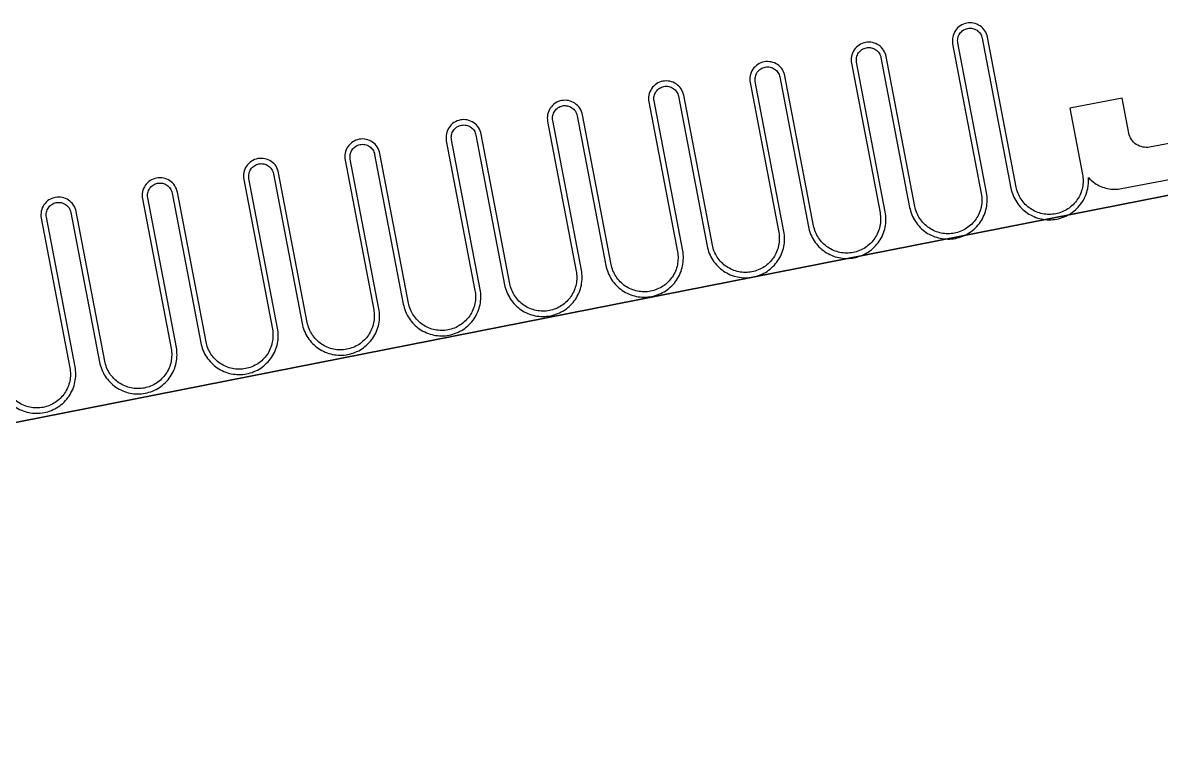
# Model space of a CAD drawing. Header units: millimetres. Extents: x -605 to 8012, y -2292 to 5879.
# Drawn here: x 818.7 to 979.1, y 1757 to 1860 of the extents above; entities that cross this region are included whole.
import ezdxf

# ---------------------------------------------------------------- set-up
doc = ezdxf.new("R2010")
doc.units = ezdxf.units.MM
doc.header["$LTSCALE"] = 5
doc.layers.get('0').update_dxf_attribs({"lineweight": 25})
doc.layers.add('Arestas Visíveis', color=7, linetype='Continuous', lineweight=35)

msp = doc.modelspace()

# ---------------------------------------------------------------- linework, layer by layer
for p, q in [((1066.83674, 1859.54418), (977.45661, 1842.45053)), ((954.47944, 1836.03209), (950.44307, 1857.13768)), ((953.88076, 1857.79513), (957.91861, 1836.68184)), ((958.65526, 1836.82272), (954.61741, 1857.93601)), ((949.70642, 1856.9968), (953.74279, 1835.89121)), ((935.44114, 1854.26862), (939.47752, 1833.16302)), ((940.21417, 1833.3039), (936.17779, 1854.4095)), ((939.61549, 1855.06695), (943.65187, 1833.96135)), ((944.38851, 1834.10223), (940.35214, 1855.20783)), ((973.48483, 1836.60032), (1067.77595, 1854.63318)), ((925.35022, 1852.33876), (929.38659, 1831.23317)), ((930.12324, 1831.37405), (926.08687, 1852.47964)), ((921.17587, 1851.54043), (925.21224, 1830.43484)), ((925.94889, 1830.57572), (921.91252, 1851.68131)), ((911.08494, 1849.61057), (915.12132, 1828.50498)), ((915.85797, 1828.64586), (911.82159, 1849.75145)), ((973.59229, 1849.34741), (966.2258, 1847.9386)), ((974.53151, 1844.43642), (973.59229, 1849.34741)), ((906.9106, 1848.81224), (910.94697, 1827.70665)), ((911.68362, 1827.84753), (907.64725, 1848.95312)), ((966.2258, 1847.9386), (968.00954, 1838.6117)), ((892.64532, 1846.08406), (896.6817, 1824.97846)), ((897.41835, 1825.11934), (893.38197, 1846.22494)), ((896.81967, 1846.88239), (900.85604, 1825.77679)), ((901.59269, 1825.91767), (897.55632, 1847.02327)), ((887.32742, 1823.18949), (883.29104, 1844.29508)), ((878.38005, 1843.35587), (882.41642, 1822.25028)), ((883.15307, 1822.39116), (879.1167, 1843.49675)), ((882.55439, 1844.1542), (886.59077, 1823.04861)), ((868.28912, 1841.42601), (872.3255, 1820.32042)), ((873.06215, 1820.4613), (869.02577, 1841.56689)), ((864.11477, 1840.62768), (868.15115, 1819.52209)), ((868.8878, 1819.66297), (864.85142, 1840.76856)), ((849.8495, 1837.8995), (853.88588, 1816.7939)), ((854.62252, 1816.93478), (850.58615, 1838.04038)), ((854.02385, 1838.69783), (858.06022, 1817.59223)), ((858.79687, 1817.73311), (854.7605, 1838.83871)), ((835.58423, 1835.17131), (839.6206, 1814.06572)), ((840.35725, 1814.2066), (836.32088, 1835.31219)), ((839.75857, 1835.96964), (843.79495, 1814.86405)), ((844.5316, 1815.00493), (840.49522, 1836.11052)), ((825.4933, 1833.24145), (829.52967, 1812.13586)), ((830.26632, 1812.27674), (826.22995, 1833.38233)), ((821.31895, 1832.44312), (825.35533, 1811.33753)), ((826.09198, 1811.47841), (822.0556, 1832.584))]:
    msp.add_line(p, q)
for points, knots in [([(954.61741, 1857.93601), (954.55946, 1858.23906), (954.4203, 1858.58215), (954.08128, 1859.09774), (953.82142, 1859.36147), (953.31089, 1859.70807), (952.96989, 1859.85228), (952.36558, 1859.97713), (951.99535, 1859.97986), (951.69231, 1859.92191), (951.38927, 1859.86395), (951.04617, 1859.7248), (950.53058, 1859.38577), (950.26686, 1859.12591), (949.92025, 1858.61538), (949.77605, 1858.27438), (949.6512, 1857.67007), (949.64846, 1857.29984), (949.70642, 1856.9968)], [0.2221444022, 0.2221444022, 0.2221444022, 0.2221444022, 0.2406564375, 0.2406564375, 0.2591684717, 0.2591684717, 0.2776805044, 0.2776805044, 0.2961925361, 0.2961925361, 0.2961925361, 0.3147045678, 0.3147045678, 0.3332166006, 0.3332166006, 0.3517286347, 0.3517286347, 0.37024067, 0.37024067, 0.37024067, 0.37024067]), ([(950.44307, 1857.13768), (950.4025, 1857.34981), (950.40441, 1857.60897), (950.49181, 1858.03199), (950.59275, 1858.27069), (950.83537, 1858.62806), (951.01998, 1858.80996), (951.3809, 1859.04728), (951.62106, 1859.14469), (951.83319, 1859.18526), (952.04532, 1859.22583), (952.30448, 1859.22391), (952.7275, 1859.13652), (952.9662, 1859.03557), (953.32357, 1858.79295), (953.50547, 1858.60834), (953.74279, 1858.24743), (953.8402, 1858.00726), (953.88076, 1857.79513)], [0.1555010815, 0.1555010815, 0.1555010815, 0.1555010815, 0.1684595062, 0.1684595062, 0.1814179302, 0.1814179302, 0.1943763531, 0.1943763531, 0.2073347753, 0.2073347753, 0.2073347753, 0.2202931975, 0.2202931975, 0.2332516204, 0.2332516204, 0.2462100443, 0.2462100443, 0.259168469, 0.259168469, 0.259168469, 0.259168469]), ([(940.35214, 1855.20783), (940.29418, 1855.51087), (940.15503, 1855.85396), (939.816, 1856.36955), (939.55614, 1856.63328), (939.04562, 1856.97988), (938.70461, 1857.12409), (938.10031, 1857.24894), (937.73008, 1857.25168), (937.42704, 1857.19372), (937.12399, 1857.13576), (936.7809, 1856.99661), (936.26531, 1856.65758), (936.00158, 1856.39772), (935.65498, 1855.8872), (935.51077, 1855.54619), (935.38592, 1854.94189), (935.38319, 1854.57166), (935.44114, 1854.26862)], [0.2221444022, 0.2221444022, 0.2221444022, 0.2221444022, 0.2406564375, 0.2406564375, 0.2591684717, 0.2591684717, 0.2776805044, 0.2776805044, 0.2961925361, 0.2961925361, 0.2961925361, 0.3147045678, 0.3147045678, 0.3332166006, 0.3332166006, 0.3517286347, 0.3517286347, 0.37024067, 0.37024067, 0.37024067, 0.37024067]), ([(936.17779, 1854.4095), (936.13722, 1854.62163), (936.13914, 1854.88079), (936.22653, 1855.3038), (936.32748, 1855.5425), (936.5701, 1855.89987), (936.75471, 1856.08177), (937.11562, 1856.31909), (937.35579, 1856.4165), (937.56792, 1856.45707), (937.78005, 1856.49764), (938.03921, 1856.49573), (938.46222, 1856.40833), (938.70092, 1856.30739), (939.05829, 1856.06476), (939.24019, 1855.88015), (939.47751, 1855.51924), (939.57492, 1855.27907), (939.61549, 1855.06695)], [0.1555010815, 0.1555010815, 0.1555010815, 0.1555010815, 0.1684595062, 0.1684595062, 0.1814179302, 0.1814179302, 0.1943763531, 0.1943763531, 0.2073347753, 0.2073347753, 0.2073347753, 0.2202931975, 0.2202931975, 0.2332516204, 0.2332516204, 0.2462100443, 0.2462100443, 0.259168469, 0.259168469, 0.259168469, 0.259168469]), ([(926.08687, 1852.47964), (926.02891, 1852.78268), (925.88975, 1853.12578), (925.55073, 1853.64137), (925.29087, 1853.90509), (924.78034, 1854.2517), (924.43934, 1854.3959), (923.83503, 1854.52075), (923.4648, 1854.52349), (923.16176, 1854.46553), (922.85872, 1854.40758), (922.51563, 1854.26842), (922.00003, 1853.9294), (921.73631, 1853.66954), (921.3897, 1853.15901), (921.2455, 1852.81801), (921.12065, 1852.2137), (921.11791, 1851.84347), (921.17587, 1851.54043)], [0.2221444022, 0.2221444022, 0.2221444022, 0.2221444022, 0.2406564375, 0.2406564375, 0.2591684717, 0.2591684717, 0.2776805044, 0.2776805044, 0.2961925361, 0.2961925361, 0.2961925361, 0.3147045678, 0.3147045678, 0.3332166006, 0.3332166006, 0.3517286347, 0.3517286347, 0.37024067, 0.37024067, 0.37024067, 0.37024067]), ([(921.91252, 1851.68131), (921.87195, 1851.89344), (921.87386, 1852.1526), (921.96126, 1852.57562), (922.0622, 1852.81432), (922.30483, 1853.17169), (922.48943, 1853.35359), (922.85035, 1853.59091), (923.09051, 1853.68831), (923.30264, 1853.72888), (923.51477, 1853.76945), (923.77393, 1853.76754), (924.19695, 1853.68014), (924.43565, 1853.5792), (924.79302, 1853.33658), (924.97492, 1853.15197), (925.21224, 1852.79105), (925.30965, 1852.55089), (925.35022, 1852.33876)], [0.1555010815, 0.1555010815, 0.1555010815, 0.1555010815, 0.1684595062, 0.1684595062, 0.1814179302, 0.1814179302, 0.1943763531, 0.1943763531, 0.2073347753, 0.2073347753, 0.2073347753, 0.2202931975, 0.2202931975, 0.2332516204, 0.2332516204, 0.2462100443, 0.2462100443, 0.259168469, 0.259168469, 0.259168469, 0.259168469]), ([(911.82159, 1849.75145), (911.76364, 1850.0545), (911.62448, 1850.39759), (911.28545, 1850.91318), (911.0256, 1851.17691), (910.51507, 1851.52351), (910.17407, 1851.66772), (909.56976, 1851.79257), (909.19953, 1851.7953), (908.89649, 1851.73735), (908.59345, 1851.67939), (908.25035, 1851.54024), (907.73476, 1851.20121), (907.47103, 1850.94135), (907.12443, 1850.43082), (906.98022, 1850.08982), (906.85537, 1849.48551), (906.85264, 1849.11528), (906.9106, 1848.81224)], [0.2221444022, 0.2221444022, 0.2221444022, 0.2221444022, 0.2406564375, 0.2406564375, 0.2591684717, 0.2591684717, 0.2776805044, 0.2776805044, 0.2961925361, 0.2961925361, 0.2961925361, 0.3147045678, 0.3147045678, 0.3332166006, 0.3332166006, 0.3517286347, 0.3517286347, 0.37024067, 0.37024067, 0.37024067, 0.37024067]), ([(907.64725, 1848.95312), (907.60668, 1849.16525), (907.60859, 1849.42441), (907.69598, 1849.84743), (907.79693, 1850.08613), (908.03955, 1850.4435), (908.22416, 1850.6254), (908.58507, 1850.86272), (908.82524, 1850.96013), (909.03737, 1851.0007), (909.2495, 1851.04127), (909.50866, 1851.03935), (909.93167, 1850.95196), (910.17038, 1850.85101), (910.52774, 1850.60839), (910.70965, 1850.42378), (910.94696, 1850.06287), (911.04437, 1849.8227), (911.08494, 1849.61057)], [0.1555010815, 0.1555010815, 0.1555010815, 0.1555010815, 0.1684595062, 0.1684595062, 0.1814179302, 0.1814179302, 0.1943763531, 0.1943763531, 0.2073347753, 0.2073347753, 0.2073347753, 0.2202931975, 0.2202931975, 0.2332516204, 0.2332516204, 0.2462100443, 0.2462100443, 0.259168469, 0.259168469, 0.259168469, 0.259168469]), ([(897.55632, 1847.02327), (897.49836, 1847.32631), (897.35921, 1847.6694), (897.02018, 1848.18499), (896.76032, 1848.44872), (896.24979, 1848.79532), (895.90879, 1848.93953), (895.30449, 1849.06438), (894.93426, 1849.06712), (894.63121, 1849.00916), (894.32817, 1848.9512), (893.98508, 1848.81205), (893.46949, 1848.47302), (893.20576, 1848.21316), (892.85916, 1847.70264), (892.71495, 1847.36163), (892.5901, 1846.75733), (892.58737, 1846.3871), (892.64532, 1846.08406)], [0.2221444022, 0.2221444022, 0.2221444022, 0.2221444022, 0.2406564375, 0.2406564375, 0.2591684717, 0.2591684717, 0.2776805044, 0.2776805044, 0.2961925361, 0.2961925361, 0.2961925361, 0.3147045678, 0.3147045678, 0.3332166006, 0.3332166006, 0.3517286347, 0.3517286347, 0.37024067, 0.37024067, 0.37024067, 0.37024067]), ([(893.38197, 1846.22494), (893.3414, 1846.43707), (893.34332, 1846.69623), (893.43071, 1847.11924), (893.53166, 1847.35794), (893.77428, 1847.71531), (893.95889, 1847.89721), (894.3198, 1848.13453), (894.55997, 1848.23194), (894.7721, 1848.27251), (894.98422, 1848.31308), (895.24339, 1848.31117), (895.6664, 1848.22377), (895.9051, 1848.12283), (896.26247, 1847.8802), (896.44437, 1847.69559), (896.68169, 1847.33468), (896.7791, 1847.09451), (896.81967, 1846.88239)], [0.1555010815, 0.1555010815, 0.1555010815, 0.1555010815, 0.1684595059, 0.1684595059, 0.1814179294, 0.1814179294, 0.1943763527, 0.1943763527, 0.2073347753, 0.2073347753, 0.2073347753, 0.2202931975, 0.2202931975, 0.2332516204, 0.2332516204, 0.2462100443, 0.2462100443, 0.259168469, 0.259168469, 0.259168469, 0.259168469]), ([(883.29104, 1844.29508), (883.23309, 1844.59812), (883.09393, 1844.94122), (882.75491, 1845.45681), (882.49505, 1845.72053), (881.98452, 1846.06714), (881.64352, 1846.21134), (881.03921, 1846.33619), (880.66898, 1846.33893), (880.36594, 1846.28097), (880.0629, 1846.22302), (879.7198, 1846.08386), (879.20421, 1845.74484), (878.94049, 1845.48498), (878.59388, 1844.97445), (878.44968, 1844.63345), (878.32483, 1844.02914), (878.32209, 1843.65891), (878.38005, 1843.35587)], [0.2221444022, 0.2221444022, 0.2221444022, 0.2221444022, 0.2406564375, 0.2406564375, 0.2591684717, 0.2591684717, 0.2776805044, 0.2776805044, 0.2961925361, 0.2961925361, 0.2961925361, 0.3147045678, 0.3147045678, 0.3332166006, 0.3332166006, 0.3517286347, 0.3517286347, 0.37024067, 0.37024067, 0.37024067, 0.37024067]), ([(879.1167, 1843.49675), (879.07613, 1843.70888), (879.07804, 1843.96804), (879.16544, 1844.39106), (879.26638, 1844.62976), (879.509, 1844.98713), (879.69361, 1845.16903), (880.05453, 1845.40635), (880.29469, 1845.50375), (880.50682, 1845.54432), (880.71895, 1845.58489), (880.97811, 1845.58298), (881.40113, 1845.49558), (881.63983, 1845.39464), (881.9972, 1845.15202), (882.1791, 1844.96741), (882.41642, 1844.60649), (882.51383, 1844.36633), (882.55439, 1844.1542)], [0.1555010815, 0.1555010815, 0.1555010815, 0.1555010815, 0.1684595062, 0.1684595062, 0.1814179302, 0.1814179302, 0.1943763531, 0.1943763531, 0.2073347753, 0.2073347753, 0.2073347753, 0.2202931975, 0.2202931975, 0.2332516204, 0.2332516204, 0.2462100443, 0.2462100443, 0.259168469, 0.259168469, 0.259168469, 0.259168469]), ([(977.45661, 1842.45053), (977.15357, 1842.39257), (976.78334, 1842.3953), (976.17903, 1842.52015), (975.83803, 1842.66436), (975.3275, 1843.01096), (975.06764, 1843.27469), (974.72862, 1843.79028), (974.58946, 1844.13338), (974.53151, 1844.43642)], [0.14809627296, 0.14809627296, 0.14809627296, 0.14809627296, 0.16660830418, 0.16660830418, 0.1851203373, 0.1851203373, 0.20363237263, 0.20363237263, 0.22214440966, 0.22214440966, 0.22214440966, 0.22214440966]), ([(869.02577, 1841.56689), (868.96781, 1841.86994), (868.82866, 1842.21303), (868.48963, 1842.72862), (868.22977, 1842.99235), (867.71925, 1843.33895), (867.37824, 1843.48316), (866.77394, 1843.60801), (866.40371, 1843.61074), (866.10067, 1843.55279), (865.79762, 1843.49483), (865.45453, 1843.35568), (864.93894, 1843.01665), (864.67521, 1842.75679), (864.32861, 1842.24626), (864.1844, 1841.90526), (864.05955, 1841.30095), (864.05682, 1840.93072), (864.11477, 1840.62768)], [0.2221444022, 0.2221444022, 0.2221444022, 0.2221444022, 0.2406564375, 0.2406564375, 0.2591684717, 0.2591684717, 0.2776805044, 0.2776805044, 0.2961925361, 0.2961925361, 0.2961925361, 0.3147045678, 0.3147045678, 0.3332166006, 0.3332166006, 0.3517286347, 0.3517286347, 0.37024067, 0.37024067, 0.37024067, 0.37024067]), ([(864.85142, 1840.76856), (864.81085, 1840.98069), (864.81277, 1841.23985), (864.90016, 1841.66287), (865.00111, 1841.90157), (865.24373, 1842.25894), (865.42834, 1842.44084), (865.78925, 1842.67816), (866.02942, 1842.77557), (866.24155, 1842.81614), (866.45368, 1842.85671), (866.71284, 1842.85479), (867.13585, 1842.7674), (867.37455, 1842.66645), (867.73192, 1842.42383), (867.91382, 1842.23922), (868.15114, 1841.87831), (868.24855, 1841.63814), (868.28912, 1841.42601)], [0.1555010815, 0.1555010815, 0.1555010815, 0.1555010815, 0.1684595062, 0.1684595062, 0.1814179302, 0.1814179302, 0.1943763531, 0.1943763531, 0.2073347753, 0.2073347753, 0.2073347753, 0.2202931975, 0.2202931975, 0.2332516204, 0.2332516204, 0.2462100443, 0.2462100443, 0.259168469, 0.259168469, 0.259168469, 0.259168469]), ([(854.7605, 1838.83871), (854.70254, 1839.14175), (854.56339, 1839.48484), (854.22436, 1840.00043), (853.9645, 1840.26416), (853.45397, 1840.61076), (853.11297, 1840.75497), (852.50866, 1840.87982), (852.13843, 1840.88256), (851.83539, 1840.8246), (851.53235, 1840.76664), (851.18926, 1840.62749), (850.67366, 1840.28846), (850.40994, 1840.0286), (850.06334, 1839.51808), (849.91913, 1839.17707), (849.79428, 1838.57277), (849.79154, 1838.20254), (849.8495, 1837.8995)], [0.2221444022, 0.2221444022, 0.2221444022, 0.2221444022, 0.2406564375, 0.2406564375, 0.2591684717, 0.2591684717, 0.2776805044, 0.2776805044, 0.2961925361, 0.2961925361, 0.2961925361, 0.3147045678, 0.3147045678, 0.3332166006, 0.3332166006, 0.3517286347, 0.3517286347, 0.37024067, 0.37024067, 0.37024067, 0.37024067]), ([(850.58615, 1838.04038), (850.54558, 1838.25251), (850.54749, 1838.51167), (850.63489, 1838.93468), (850.73583, 1839.17338), (850.97846, 1839.53075), (851.16306, 1839.71265), (851.52398, 1839.94997), (851.76414, 1840.04738), (851.97627, 1840.08795), (852.1884, 1840.12852), (852.44756, 1840.12661), (852.87058, 1840.03921), (853.10928, 1839.93827), (853.46665, 1839.69564), (853.64855, 1839.51103), (853.88587, 1839.15012), (853.98328, 1838.90995), (854.02385, 1838.69783)], [0.1555010815, 0.1555010815, 0.1555010815, 0.1555010815, 0.1684595062, 0.1684595062, 0.1814179302, 0.1814179302, 0.1943763531, 0.1943763531, 0.2073347753, 0.2073347753, 0.2073347753, 0.2202931975, 0.2202931975, 0.2332516204, 0.2332516204, 0.2462100443, 0.2462100443, 0.259168469, 0.259168469, 0.259168469, 0.259168469]), ([(840.49522, 1836.11052), (840.43727, 1836.41356), (840.29811, 1836.75666), (839.95908, 1837.27225), (839.69923, 1837.53597), (839.1887, 1837.88258), (838.8477, 1838.02678), (838.24339, 1838.15163), (837.87316, 1838.15437), (837.57012, 1838.09641), (837.26708, 1838.03846), (836.92398, 1837.8993), (836.40839, 1837.56028), (836.14467, 1837.30042), (835.79806, 1836.78989), (835.65385, 1836.44889), (835.529, 1835.84458), (835.52627, 1835.47435), (835.58423, 1835.17131)], [0.2221444022, 0.2221444022, 0.2221444022, 0.2221444022, 0.2406564375, 0.2406564375, 0.2591684717, 0.2591684717, 0.2776805044, 0.2776805044, 0.2961925361, 0.2961925361, 0.2961925361, 0.3147045678, 0.3147045678, 0.3332166006, 0.3332166006, 0.3517286347, 0.3517286347, 0.37024067, 0.37024067, 0.37024067, 0.37024067]), ([(957.91861, 1836.68184), (958.04639, 1836.01371), (958.35319, 1835.25727), (959.10067, 1834.12051), (959.67359, 1833.53906), (960.79919, 1832.77488), (961.55101, 1832.45694), (962.88336, 1832.18167), (963.69963, 1832.17564), (965.0359, 1832.4312), (965.79235, 1832.73801), (966.9291, 1833.48548), (967.51055, 1834.05841), (968.27473, 1835.184), (968.59267, 1835.93583), (968.82984, 1837.08379), (968.86901, 1837.64474), (968.82564, 1838.17038)], [0.1632585114, 0.1632585114, 0.1632585114, 0.1632585114, 0.2040731471, 0.2040731471, 0.2448877788, 0.2448877788, 0.2857024048, 0.2857024048, 0.3265170254, 0.3265170254, 0.367331646, 0.367331646, 0.4081462719, 0.4081462719, 0.4489609036, 0.4489609036, 0.4784788689, 0.4784788689, 0.4784788689, 0.4784788689]), ([(968.00954, 1838.6117), (968.11993, 1838.03448), (968.11472, 1837.32928), (967.87691, 1836.17822), (967.60223, 1835.52869), (966.94204, 1834.55626), (966.4397, 1834.06129), (965.45762, 1833.41552), (964.80411, 1833.15046), (963.64966, 1832.92968), (962.94446, 1832.93489), (961.79341, 1833.1727), (961.14388, 1833.44738), (960.17144, 1834.10758), (959.67647, 1834.60991), (959.03071, 1835.59199), (958.76565, 1836.2455), (958.65526, 1836.82272)], [0.1410440705, 0.1410440705, 0.1410440705, 0.1410440705, 0.1763050948, 0.1763050948, 0.2115661156, 0.2115661156, 0.2468271314, 0.2468271314, 0.2820881428, 0.2820881428, 0.3173491542, 0.3173491542, 0.3526101701, 0.3526101701, 0.3878711909, 0.3878711909, 0.4231322152, 0.4231322152, 0.4231322152, 0.4231322152]), ([(968.82564, 1838.17038), (969.10074, 1837.86408), (969.42337, 1837.58762), (970.24767, 1837.02799), (970.92967, 1836.73957), (972.13828, 1836.48987), (972.87874, 1836.48441), (973.48483, 1836.60032)], [0.19938917437, 0.19938917437, 0.19938917437, 0.19938917437, 0.22214441947, 0.22214441947, 0.25916848601, 0.25916848601, 0.29619254812, 0.29619254812, 0.29619254812, 0.29619254812]), ([(836.32088, 1835.31219), (836.28031, 1835.52432), (836.28222, 1835.78348), (836.36962, 1836.2065), (836.47056, 1836.4452), (836.71318, 1836.80257), (836.89779, 1836.98447), (837.2587, 1837.22179), (837.49887, 1837.31919), (837.711, 1837.35976), (837.92313, 1837.40033), (838.18229, 1837.39842), (838.6053, 1837.31102), (838.84401, 1837.21008), (839.20138, 1836.96746), (839.38328, 1836.78285), (839.62059, 1836.42193), (839.718, 1836.18177), (839.75857, 1835.96964)], [0.1555010815, 0.1555010815, 0.1555010815, 0.1555010815, 0.1684595062, 0.1684595062, 0.1814179302, 0.1814179302, 0.1943763531, 0.1943763531, 0.2073347753, 0.2073347753, 0.2073347753, 0.2202931975, 0.2202931975, 0.2332516204, 0.2332516204, 0.2462100443, 0.2462100443, 0.259168469, 0.259168469, 0.259168469, 0.259168469]), ([(826.22995, 1833.38233), (826.17199, 1833.68538), (826.03284, 1834.02847), (825.69381, 1834.54406), (825.43395, 1834.80779), (824.92342, 1835.15439), (824.58242, 1835.2986), (823.97812, 1835.42345), (823.60789, 1835.42618), (823.30484, 1835.36823), (823.0018, 1835.31027), (822.65871, 1835.17112), (822.14312, 1834.83209), (821.87939, 1834.57223), (821.53279, 1834.0617), (821.38858, 1833.7207), (821.26373, 1833.11639), (821.261, 1832.74616), (821.31895, 1832.44312)], [0.2221444022, 0.2221444022, 0.2221444022, 0.2221444022, 0.2406564375, 0.2406564375, 0.2591684717, 0.2591684717, 0.2776805044, 0.2776805044, 0.2961925361, 0.2961925361, 0.2961925361, 0.3147045678, 0.3147045678, 0.3332166006, 0.3332166006, 0.3517286347, 0.3517286347, 0.37024067, 0.37024067, 0.37024067, 0.37024067]), ([(822.0556, 1832.584), (822.01503, 1832.79613), (822.01695, 1833.05529), (822.10434, 1833.47831), (822.20529, 1833.71701), (822.44791, 1834.07438), (822.63252, 1834.25628), (822.99343, 1834.4936), (823.2336, 1834.59101), (823.44573, 1834.63158), (823.65786, 1834.67215), (823.91702, 1834.67023), (824.34003, 1834.58284), (824.57873, 1834.48189), (824.9361, 1834.23927), (825.118, 1834.05466), (825.35532, 1833.69375), (825.45273, 1833.45358), (825.4933, 1833.24145)], [0.1555010815, 0.1555010815, 0.1555010815, 0.1555010815, 0.1684595062, 0.1684595062, 0.1814179302, 0.1814179302, 0.1943763531, 0.1943763531, 0.2073347753, 0.2073347753, 0.2073347753, 0.2202931975, 0.2202931975, 0.2332516204, 0.2332516204, 0.2462100443, 0.2462100443, 0.259168469, 0.259168469, 0.259168469, 0.259168469]), ([(943.65187, 1833.96135), (943.77964, 1833.29322), (944.08645, 1832.53678), (944.83392, 1831.40002), (945.40685, 1830.81857), (946.53244, 1830.05439), (947.28427, 1829.73645), (948.61662, 1829.46118), (949.43289, 1829.45515), (950.76916, 1829.71071), (951.5256, 1830.01751), (952.66235, 1830.76499), (953.24381, 1831.33792), (954.00799, 1832.46351), (954.32593, 1833.21534), (954.60119, 1834.54769), (954.60722, 1835.36396), (954.47944, 1836.03209)], [0.1632585114, 0.1632585114, 0.1632585114, 0.1632585114, 0.2040731471, 0.2040731471, 0.2448877788, 0.2448877788, 0.2857024047, 0.2857024047, 0.3265170254, 0.3265170254, 0.3673316484, 0.3673316484, 0.4081462767, 0.4081462767, 0.448960906, 0.448960906, 0.4897755393, 0.4897755393, 0.4897755393, 0.4897755393]), ([(953.74279, 1835.89121), (953.85318, 1835.31399), (953.84798, 1834.60879), (953.61017, 1833.45773), (953.33549, 1832.8082), (952.67529, 1831.83577), (952.17295, 1831.3408), (951.19088, 1830.69503), (950.53736, 1830.42997), (949.38292, 1830.20919), (948.67772, 1830.2144), (947.52666, 1830.45221), (946.87713, 1830.72689), (945.9047, 1831.38709), (945.40973, 1831.88942), (944.76396, 1832.8715), (944.49891, 1833.52501), (944.38851, 1834.10223)], [0.1410440705, 0.1410440705, 0.1410440705, 0.1410440705, 0.1763050948, 0.1763050948, 0.2115661156, 0.2115661156, 0.2468271314, 0.2468271314, 0.2820881428, 0.2820881428, 0.3173491563, 0.3173491563, 0.3526101742, 0.3526101742, 0.3878711929, 0.3878711929, 0.4231322152, 0.4231322152, 0.4231322152, 0.4231322152]), ([(929.38659, 1831.23317), (929.51437, 1830.56503), (929.82117, 1829.80859), (930.56865, 1828.67183), (931.14157, 1828.09038), (932.26717, 1827.3262), (933.01899, 1827.00826), (934.35134, 1826.73299), (935.16761, 1826.72697), (936.50388, 1826.98252), (937.26033, 1827.28933), (938.39708, 1828.0368), (938.97853, 1828.60973), (939.74271, 1829.73532), (940.06065, 1830.48715), (940.33592, 1831.8195), (940.34195, 1832.63577), (940.21417, 1833.3039)], [0.1632585114, 0.1632585114, 0.1632585114, 0.1632585114, 0.2040731471, 0.2040731471, 0.2448877788, 0.2448877788, 0.2857024047, 0.2857024047, 0.3265170254, 0.3265170254, 0.367331646, 0.367331646, 0.4081462719, 0.4081462719, 0.4489609036, 0.4489609036, 0.4897755393, 0.4897755393, 0.4897755393, 0.4897755393]), ([(939.47752, 1833.16302), (939.58791, 1832.5858), (939.5827, 1831.8806), (939.34489, 1830.72954), (939.07021, 1830.08001), (938.41002, 1829.10758), (937.90768, 1828.61261), (936.9256, 1827.96684), (936.27209, 1827.70179), (935.11765, 1827.481), (934.41244, 1827.48621), (933.26139, 1827.72402), (932.61186, 1827.9987), (931.63942, 1828.6589), (931.14445, 1829.16123), (930.49869, 1830.14331), (930.23363, 1830.79683), (930.12324, 1831.37405)], [0.1410440705, 0.1410440705, 0.1410440705, 0.1410440705, 0.1763050948, 0.1763050948, 0.2115661156, 0.2115661156, 0.2468271314, 0.2468271314, 0.2820881428, 0.2820881428, 0.3173491542, 0.3173491542, 0.3526101701, 0.3526101701, 0.3878711909, 0.3878711909, 0.4231322152, 0.4231322152, 0.4231322152, 0.4231322152]), ([(915.12132, 1828.50498), (915.2491, 1827.83684), (915.5559, 1827.0804), (916.30337, 1825.94365), (916.8763, 1825.36219), (918.00189, 1824.59801), (918.75372, 1824.28007), (920.08607, 1824.00481), (920.90234, 1823.99878), (922.23861, 1824.25434), (922.99505, 1824.56114), (924.13181, 1825.30861), (924.71326, 1825.88154), (925.47744, 1827.00713), (925.79538, 1827.75896), (926.07064, 1829.09131), (926.07667, 1829.90758), (925.94889, 1830.57572)], [0.1632585114, 0.1632585114, 0.1632585114, 0.1632585114, 0.2040731471, 0.2040731471, 0.2448877788, 0.2448877788, 0.2857024047, 0.2857024047, 0.3265170254, 0.3265170254, 0.367331646, 0.367331646, 0.4081462719, 0.4081462719, 0.4489609036, 0.4489609036, 0.4897755393, 0.4897755393, 0.4897755393, 0.4897755393]), ([(925.21224, 1830.43484), (925.32264, 1829.85761), (925.31743, 1829.15241), (925.07962, 1828.00135), (924.80494, 1827.35183), (924.14474, 1826.37939), (923.64241, 1825.88442), (922.66033, 1825.23866), (922.00682, 1824.9736), (920.85237, 1824.75282), (920.14717, 1824.75802), (918.99611, 1824.99583), (918.34658, 1825.27051), (917.37415, 1825.93071), (916.87918, 1826.43305), (916.23342, 1827.41512), (915.96836, 1828.06864), (915.85797, 1828.64586)], [0.1410440705, 0.1410440705, 0.1410440705, 0.1410440705, 0.1763050948, 0.1763050948, 0.2115661156, 0.2115661156, 0.2468271314, 0.2468271314, 0.2820881428, 0.2820881428, 0.3173491563, 0.3173491563, 0.3526101742, 0.3526101742, 0.3878711929, 0.3878711929, 0.4231322152, 0.4231322152, 0.4231322152, 0.4231322152]), ([(900.85604, 1825.77679), (900.98382, 1825.10866), (901.29063, 1824.35222), (902.0381, 1823.21546), (902.61103, 1822.63401), (903.73662, 1821.86983), (904.48845, 1821.55189), (905.8208, 1821.27662), (906.63707, 1821.27059), (907.97334, 1821.52615), (908.72978, 1821.83295), (909.86653, 1822.58043), (910.44799, 1823.15335), (911.21216, 1824.27895), (911.53011, 1825.03078), (911.80537, 1826.36313), (911.8114, 1827.1794), (911.68362, 1827.84753)], [0.1632585114, 0.1632585114, 0.1632585114, 0.1632585114, 0.2040731471, 0.2040731471, 0.2448877788, 0.2448877788, 0.2857024047, 0.2857024047, 0.3265170254, 0.3265170254, 0.367331646, 0.367331646, 0.4081462719, 0.4081462719, 0.4489609036, 0.4489609036, 0.4897755393, 0.4897755393, 0.4897755393, 0.4897755393]), ([(910.94697, 1827.70665), (911.05736, 1827.12943), (911.05216, 1826.42423), (910.81435, 1825.27317), (910.53967, 1824.62364), (909.87947, 1823.65121), (909.37713, 1823.15624), (908.39506, 1822.51047), (907.74154, 1822.24541), (906.5871, 1822.02463), (905.8819, 1822.02984), (904.73084, 1822.26765), (904.08131, 1822.54233), (903.10888, 1823.20253), (902.61391, 1823.70486), (901.96814, 1824.68694), (901.70308, 1825.34045), (901.59269, 1825.91767)], [0.1410440705, 0.1410440705, 0.1410440705, 0.1410440705, 0.1763050948, 0.1763050948, 0.2115661156, 0.2115661156, 0.2468271314, 0.2468271314, 0.2820881428, 0.2820881428, 0.3173491563, 0.3173491563, 0.3526101742, 0.3526101742, 0.3878711929, 0.3878711929, 0.4231322152, 0.4231322152, 0.4231322152, 0.4231322152]), ([(886.59077, 1823.04861), (886.71855, 1822.38047), (887.02535, 1821.62403), (887.77282, 1820.48727), (888.34575, 1819.90582), (889.47134, 1819.14164), (890.22317, 1818.8237), (891.55552, 1818.54843), (892.37179, 1818.54241), (893.70806, 1818.79796), (894.4645, 1819.10477), (895.60126, 1819.85224), (896.18271, 1820.42517), (896.94689, 1821.55076), (897.26483, 1822.30259), (897.5401, 1823.63494), (897.54613, 1824.45121), (897.41835, 1825.11934)], [0.1632585114, 0.1632585114, 0.1632585114, 0.1632585114, 0.2040731471, 0.2040731471, 0.2448877788, 0.2448877788, 0.2857024047, 0.2857024047, 0.3265170254, 0.3265170254, 0.367331646, 0.367331646, 0.4081462719, 0.4081462719, 0.4489609036, 0.4489609036, 0.4897755393, 0.4897755393, 0.4897755393, 0.4897755393]), ([(896.6817, 1824.97846), (896.79209, 1824.40124), (896.78688, 1823.69604), (896.54907, 1822.54498), (896.27439, 1821.89545), (895.61419, 1820.92302), (895.11186, 1820.42805), (894.12978, 1819.78228), (893.47627, 1819.51723), (892.32182, 1819.29644), (891.61662, 1819.30165), (890.46556, 1819.53946), (889.81604, 1819.81414), (888.8436, 1820.47434), (888.34863, 1820.97667), (887.70287, 1821.95875), (887.43781, 1822.61227), (887.32742, 1823.18949)], [0.1410440705, 0.1410440705, 0.1410440705, 0.1410440705, 0.1763050948, 0.1763050948, 0.2115661156, 0.2115661156, 0.2468271314, 0.2468271314, 0.2820881428, 0.2820881428, 0.3173491563, 0.3173491563, 0.3526101742, 0.3526101742, 0.3878711929, 0.3878711929, 0.4231322152, 0.4231322152, 0.4231322152, 0.4231322152]), ([(872.3255, 1820.32042), (872.45327, 1819.65228), (872.76008, 1818.89584), (873.50755, 1817.75909), (874.08048, 1817.17763), (875.20607, 1816.41345), (875.9579, 1816.09551), (877.29025, 1815.82025), (878.10652, 1815.81422), (879.44279, 1816.06978), (880.19923, 1816.37658), (881.33599, 1817.12405), (881.91744, 1817.69698), (882.68162, 1818.82257), (882.99956, 1819.5744), (883.27482, 1820.90675), (883.28085, 1821.72302), (883.15307, 1822.39116)], [0.1632585114, 0.1632585114, 0.1632585114, 0.1632585114, 0.2040731471, 0.2040731471, 0.2448877788, 0.2448877788, 0.2857024047, 0.2857024047, 0.3265170254, 0.3265170254, 0.367331646, 0.367331646, 0.4081462719, 0.4081462719, 0.4489609036, 0.4489609036, 0.4897755393, 0.4897755393, 0.4897755393, 0.4897755393]), ([(882.41642, 1822.25028), (882.52681, 1821.67305), (882.52161, 1820.96785), (882.2838, 1819.81679), (882.00912, 1819.16727), (881.34892, 1818.19483), (880.84659, 1817.69986), (879.86451, 1817.0541), (879.21099, 1816.78904), (878.05655, 1816.56826), (877.35135, 1816.57346), (876.20029, 1816.81127), (875.55076, 1817.08595), (874.57833, 1817.74615), (874.08336, 1818.24849), (873.43759, 1819.23056), (873.17254, 1819.88408), (873.06215, 1820.4613)], [0.1410440705, 0.1410440705, 0.1410440705, 0.1410440705, 0.1763050948, 0.1763050948, 0.2115661156, 0.2115661156, 0.2468271314, 0.2468271314, 0.2820881428, 0.2820881428, 0.3173491542, 0.3173491542, 0.3526101701, 0.3526101701, 0.3878711909, 0.3878711909, 0.4231322152, 0.4231322152, 0.4231322152, 0.4231322152]), ([(858.06022, 1817.59223), (858.188, 1816.9241), (858.4948, 1816.16766), (859.24228, 1815.0309), (859.8152, 1814.44945), (860.9408, 1813.68527), (861.69262, 1813.36733), (863.02497, 1813.09206), (863.84124, 1813.08603), (865.17751, 1813.34159), (865.93396, 1813.64839), (867.07071, 1814.39587), (867.65216, 1814.96879), (868.41634, 1816.09439), (868.73429, 1816.84622), (869.00955, 1818.17857), (869.01558, 1818.99484), (868.8878, 1819.66297)], [0.1632585114, 0.1632585114, 0.1632585114, 0.1632585114, 0.2040731471, 0.2040731471, 0.2448877788, 0.2448877788, 0.2857024047, 0.2857024047, 0.3265170254, 0.3265170254, 0.367331646, 0.367331646, 0.4081462719, 0.4081462719, 0.4489609036, 0.4489609036, 0.4897755393, 0.4897755393, 0.4897755393, 0.4897755393]), ([(868.15115, 1819.52209), (868.26154, 1818.94487), (868.25633, 1818.23967), (868.01852, 1817.08861), (867.74384, 1816.43908), (867.08365, 1815.46665), (866.58131, 1814.97168), (865.59923, 1814.32591), (864.94572, 1814.06085), (863.79128, 1813.84007), (863.08607, 1813.84528), (861.93502, 1814.08309), (861.28549, 1814.35777), (860.31306, 1815.01797), (859.81809, 1815.5203), (859.17232, 1816.50238), (858.90726, 1817.15589), (858.79687, 1817.73311)], [0.1410440705, 0.1410440705, 0.1410440705, 0.1410440705, 0.1763050948, 0.1763050948, 0.2115661156, 0.2115661156, 0.2468271314, 0.2468271314, 0.2820881428, 0.2820881428, 0.3173491542, 0.3173491542, 0.3526101701, 0.3526101701, 0.3878711909, 0.3878711909, 0.4231322152, 0.4231322152, 0.4231322152, 0.4231322152]), ([(843.79495, 1814.86405), (843.92273, 1814.19591), (844.22953, 1813.43947), (844.977, 1812.30271), (845.54993, 1811.72126), (846.67552, 1810.95708), (847.42735, 1810.63914), (848.7597, 1810.36387), (849.57597, 1810.35785), (850.91224, 1810.6134), (851.66868, 1810.92021), (852.80544, 1811.66768), (853.38689, 1812.24061), (854.15107, 1813.3662), (854.46901, 1814.11803), (854.74428, 1815.45038), (854.7503, 1816.26665), (854.62252, 1816.93478)], [0.1632585114, 0.1632585114, 0.1632585114, 0.1632585114, 0.2040731471, 0.2040731471, 0.2448877788, 0.2448877788, 0.2857024047, 0.2857024047, 0.3265170254, 0.3265170254, 0.367331646, 0.367331646, 0.4081462719, 0.4081462719, 0.4489609036, 0.4489609036, 0.4897755393, 0.4897755393, 0.4897755393, 0.4897755393]), ([(853.88588, 1816.7939), (853.99627, 1816.21668), (853.99106, 1815.51148), (853.75325, 1814.36042), (853.47857, 1813.71089), (852.81837, 1812.73846), (852.31604, 1812.24349), (851.33396, 1811.59772), (850.68045, 1811.33267), (849.526, 1811.11188), (848.8208, 1811.11709), (847.66974, 1811.3549), (847.02021, 1811.62958), (846.04778, 1812.28978), (845.55281, 1812.79211), (844.90705, 1813.77419), (844.64199, 1814.42771), (844.5316, 1815.00493)], [0.1410440705, 0.1410440705, 0.1410440705, 0.1410440705, 0.1763050948, 0.1763050948, 0.2115661156, 0.2115661156, 0.2468271314, 0.2468271314, 0.2820881428, 0.2820881428, 0.3173491542, 0.3173491542, 0.3526101701, 0.3526101701, 0.3878711909, 0.3878711909, 0.4231322152, 0.4231322152, 0.4231322152, 0.4231322152]), ([(829.52967, 1812.13586), (829.65745, 1811.46772), (829.96426, 1810.71128), (830.71173, 1809.57453), (831.28466, 1808.99307), (832.41025, 1808.22889), (833.16208, 1807.91095), (834.49443, 1807.63569), (835.3107, 1807.62966), (836.64697, 1807.88522), (837.40341, 1808.19202), (838.54016, 1808.93949), (839.12162, 1809.51242), (839.88579, 1810.63801), (840.20374, 1811.38984), (840.479, 1812.72219), (840.48503, 1813.53846), (840.35725, 1814.2066)], [0.1632585114, 0.1632585114, 0.1632585114, 0.1632585114, 0.2040731471, 0.2040731471, 0.2448877788, 0.2448877788, 0.2857024047, 0.2857024047, 0.3265170254, 0.3265170254, 0.367331646, 0.367331646, 0.4081462719, 0.4081462719, 0.4489609036, 0.4489609036, 0.4897755393, 0.4897755393, 0.4897755393, 0.4897755393]), ([(839.6206, 1814.06572), (839.73099, 1813.48849), (839.72579, 1812.78329), (839.48798, 1811.63223), (839.2133, 1810.98271), (838.5531, 1810.01027), (838.05076, 1809.5153), (837.06869, 1808.86954), (836.41517, 1808.60448), (835.26073, 1808.3837), (834.55553, 1808.3889), (833.40447, 1808.62671), (832.75494, 1808.90139), (831.78251, 1809.56159), (831.28754, 1810.06393), (830.64177, 1811.046), (830.37672, 1811.69952), (830.26632, 1812.27674)], [0.1410440705, 0.1410440705, 0.1410440705, 0.1410440705, 0.1763050948, 0.1763050948, 0.2115661156, 0.2115661156, 0.2468271314, 0.2468271314, 0.2820881428, 0.2820881428, 0.3173491542, 0.3173491542, 0.3526101701, 0.3526101701, 0.3878711909, 0.3878711909, 0.4231322152, 0.4231322152, 0.4231322152, 0.4231322152]), ([(815.2644, 1809.40767), (815.39218, 1808.73954), (815.69898, 1807.9831), (816.44646, 1806.84634), (817.01938, 1806.26489), (818.14497, 1805.50071), (818.8968, 1805.18277), (820.22915, 1804.9075), (821.04542, 1804.90147), (822.38169, 1805.15703), (823.13813, 1805.46383), (824.27489, 1806.21131), (824.85634, 1806.78423), (825.62052, 1807.90983), (825.93846, 1808.66166), (826.21373, 1809.99401), (826.21976, 1810.81028), (826.09198, 1811.47841)], [0.1632585114, 0.1632585114, 0.1632585114, 0.1632585114, 0.2040731471, 0.2040731471, 0.2448877788, 0.2448877788, 0.2857024047, 0.2857024047, 0.3265170254, 0.3265170254, 0.367331646, 0.367331646, 0.4081462719, 0.4081462719, 0.4489609036, 0.4489609036, 0.4897755393, 0.4897755393, 0.4897755393, 0.4897755393]), ([(825.35533, 1811.33753), (825.46572, 1810.76031), (825.46051, 1810.05511), (825.2227, 1808.90405), (824.94802, 1808.25452), (824.28782, 1807.28209), (823.78549, 1806.78712), (822.80341, 1806.14135), (822.1499, 1805.87629), (820.99545, 1805.65551), (820.29025, 1805.66072), (819.13919, 1805.89853), (818.48967, 1806.17321), (817.51723, 1806.83341), (817.02226, 1807.33574), (816.3765, 1808.31782), (816.11144, 1808.97133), (816.00105, 1809.54855)], [0.1410440705, 0.1410440705, 0.1410440705, 0.1410440705, 0.1763050948, 0.1763050948, 0.2115661156, 0.2115661156, 0.2468271314, 0.2468271314, 0.2820881428, 0.2820881428, 0.3173491542, 0.3173491542, 0.3526101701, 0.3526101701, 0.3878711909, 0.3878711909, 0.4231322152, 0.4231322152, 0.4231322152, 0.4231322152])]:
    msp.add_open_spline(points, degree=3, knots=knots)
at = {"layer": 'Arestas Visíveis'}
msp.add_line((1035.36701, 1846.55587), (262.28947, 1694.18337), dxfattribs=at)

doc.saveas('drawing.dxf')
